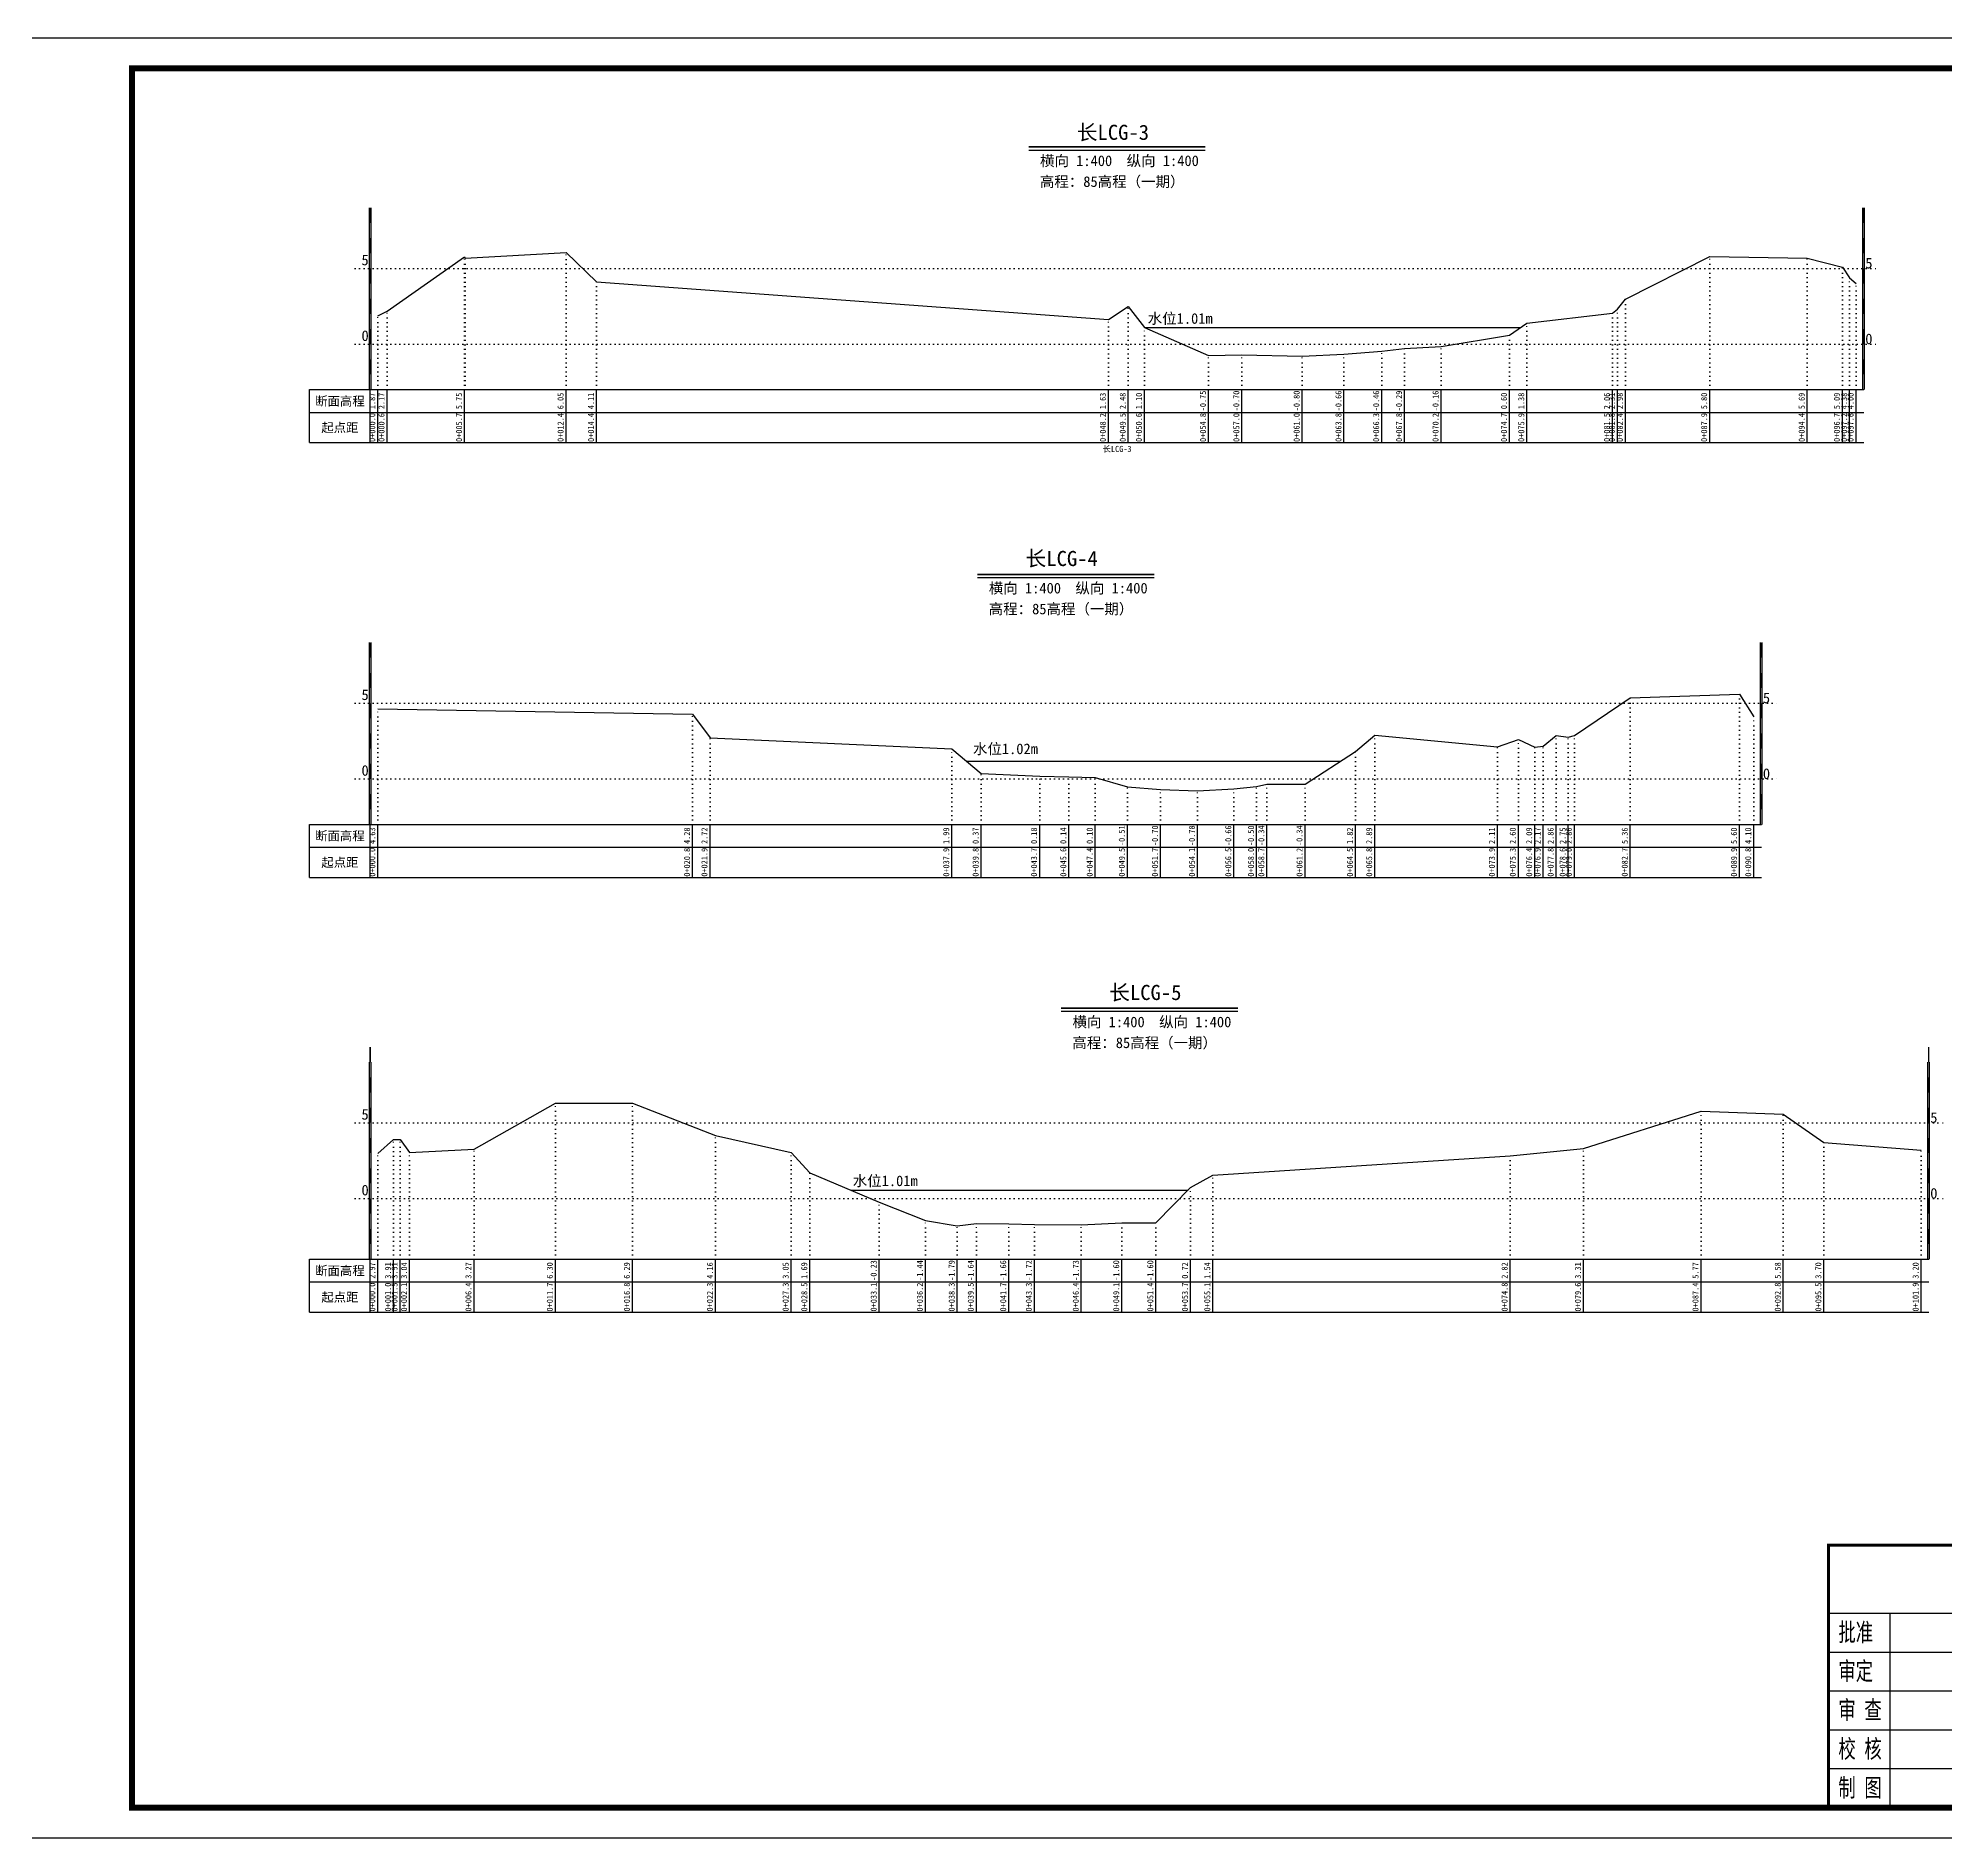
# Model space of a CAD drawing. Header units: millimetres. Extents: x 518574 to 520874, y 3371901 to 3372198.
# Drawn here: x 519053.9 to 519368.7, y 3371900.9 to 3372197.9 of the extents above; entities that cross this region are included whole.
import ezdxf
from ezdxf.enums import TextEntityAlignment as Align

# ---------------------------------------------------------------- set-up
doc = ezdxf.new("R2010")
doc.units = ezdxf.units.MM
doc.header["$LTSCALE"] = 0.4
doc.header["$MEASUREMENT"] = 0
doc.linetypes.add('X4', pattern=[1.6, 0, -1.6])
for name, color, linetype in [('DMX', 1, 'Continuous'), ('TEXT', 7, 'Continuous'), ('zdm1', 5, 'Continuous'), ('ZDMT5', 3, 'Continuous'), ('图框', 7, 'Continuous'), ('断面名称', 5, 'Continuous'), ('比例尺', 3, 'Continuous'), ('水位', 4, 'Continuous')]:
    doc.layers.add(name, color=color, linetype=linetype)
doc.styles.add('HDM', font='fangsong_GB2312.ttf')
doc.styles.add('tk2', font='', dxfattribs={"width": 0.8})
doc.styles.get('tk2').set_extended_font_data('SimSun')

msp = doc.modelspace()

# ---------------------------------------------------------------- linework, layer by layer
at = {"lineweight": 100, "const_width": 0.5}
msp.add_lwpolyline([(519459.36, 3371949.15), (519349.36, 3371949.15), (519349.36, 3371905.87), (519459.36, 3371905.87), (519459.36, 3371949.15)], dxfattribs=at)
at = {"linetype": 'Continuous', "elevation": 0}
msp.add_lwpolyline([(519349.36, 3371937.95), (519349.36, 3371905.87)], dxfattribs=at)
at = {"layer": 'DMX', "linetype": 'Continuous', "flags": 128}
for points in [[(519109.93, 3372152.05), (519111.46, 3372152.81), (519124.26, 3372161.76), (519124.36, 3372161.58), (519141.01, 3372162.51), (519146.03, 3372157.66), (519230.51, 3372151.43), (519233.78, 3372153.56), (519236.46, 3372150.11), (519247.03, 3372145.51), (519252.53, 3372145.63), (519262.48, 3372145.38), (519269.38, 3372145.73), (519275.61, 3372146.23), (519279.38, 3372146.66), (519285.41, 3372146.98), (519296.71, 3372148.86), (519299.56, 3372150.81), (519313.68, 3372152.51), (519313.68, 3372152.51), (519314.51, 3372153.14), (519314.51, 3372153.14), (519315.83, 3372154.81), (519315.83, 3372154.81), (519329.73, 3372161.86), (519345.83, 3372161.59), (519351.63, 3372160.09), (519352.83, 3372158.31), (519353.91, 3372157.36)], [(519109.93, 3372087.19), (519161.88, 3372086.32), (519164.76, 3372082.42), (519204.66, 3372080.59), (519209.51, 3372076.54), (519219.16, 3372076.07), (519223.98, 3372075.97), (519228.33, 3372075.87), (519233.63, 3372074.34), (519239.11, 3372073.87), (519245.21, 3372073.67), (519251.21, 3372073.97), (519254.96, 3372074.37), (519256.66, 3372074.77), (519262.96, 3372074.77), (519271.28, 3372080.17), (519274.46, 3372082.85), (519294.71, 3372080.9), (519298.16, 3372082.12), (519300.86, 3372080.85), (519302.26, 3372081.05), (519304.41, 3372082.77), (519304.41, 3372082.77), (519306.38, 3372082.5), (519307.41, 3372082.77), (519316.63, 3372089.02), (519334.66, 3372089.62), (519337.01, 3372085.87)], [(519109.93, 3372013.79), (519112.53, 3372016.14), (519113.61, 3372016.14), (519115.18, 3372013.96), (519125.81, 3372014.54), (519139.23, 3372022.11), (519151.96, 3372022.09), (519165.66, 3372016.76), (519178.16, 3372013.99), (519181.23, 3372010.59), (519192.68, 3372005.79), (519200.31, 3372002.76), (519205.56, 3372001.89), (519208.71, 3372002.26), (519214.06, 3372002.21), (519218.28, 3372002.07), (519226.03, 3372002.04), (519232.71, 3372002.37), (519238.33, 3372002.37), (519244.06, 3372008.17), (519247.73, 3372010.22), (519296.81, 3372013.42), (519308.91, 3372014.64), (519328.31, 3372020.79), (519341.88, 3372020.32), (519348.58, 3372015.62), (519364.63, 3372014.37)]]:
    msp.add_lwpolyline(points, dxfattribs=at)
at = {"layer": 'TEXT', "color": 0}
for p, q in [((519349.36, 3371937.95, 0), (519459.36, 3371937.95, 0)), ((519359.44, 3371937.95, 0), (519359.44, 3371912.29, 0)), ((519349.36, 3371931.54, 0), (519391.52, 3371931.54, 0)), ((519349.36, 3371925.12, 0), (519391.52, 3371925.12, 0)), ((519349.36, 3371918.7, 0), (519391.52, 3371918.7, 0)), ((519349.36, 3371912.29, 0), (519459.36, 3371912.29, 0)), ((519359.44, 3371912.29, 0), (519359.44, 3371905.87, 0))]:
    msp.add_line(p, q, dxfattribs=at)
at = {"layer": 'zdm1', "linetype": 'Continuous'}
for p, q in [((519108.56, 3372139.87), (519108.56, 3372169.87)), ((519108.81, 3372139.87), (519108.81, 3372169.87)), ((519355.03, 3372139.87), (519355.03, 3372169.87)), ((519355.28, 3372139.87), (519355.28, 3372169.87)), ((519098.68, 3372131.12), (519098.68, 3372139.87)), ((519098.68, 3372139.87), (519109.93, 3372139.87)), ((519108.68, 3372131.12), (519108.68, 3372139.87)), ((519109.93, 3372139.87), (519355.16, 3372139.87)), ((519098.68, 3372136.12), (519355.16, 3372136.12)), ((519098.68, 3372131.12), (519219.13, 3372131.12)), ((519098.68, 3372131.12), (519355.16, 3372131.12)), ((519108.56, 3372068.12), (519108.56, 3372098.12)), ((519108.81, 3372068.12), (519108.81, 3372098.12)), ((519338.13, 3372068.12), (519338.13, 3372098.12)), ((519338.38, 3372068.12), (519338.38, 3372098.12)), ((519098.68, 3372059.37), (519098.68, 3372068.12)), ((519098.68, 3372068.12), (519109.93, 3372068.12)), ((519108.68, 3372059.37), (519108.68, 3372068.12)), ((519109.93, 3372068.12), (519338.26, 3372068.12)), ((519098.68, 3372064.37), (519338.26, 3372064.37)), ((519098.68, 3372059.37), (519338.26, 3372059.37)), ((519108.56, 3371996.37), (519108.56, 3372028.87)), ((519108.81, 3371996.37), (519108.81, 3372028.87)), ((519365.76, 3371996.37), (519365.76, 3372028.87)), ((519366.01, 3371996.37), (519366.01, 3372028.87)), ((519098.68, 3371987.62), (519098.68, 3371996.37)), ((519098.68, 3371996.37), (519109.93, 3371996.37)), ((519108.68, 3371987.62), (519108.68, 3371996.37)), ((519109.93, 3371996.37), (519365.88, 3371996.37)), ((519098.68, 3371992.62), (519365.88, 3371992.62)), ((519098.68, 3371987.62), (519176.86, 3371987.62)), ((519098.68, 3371987.62), (519365.88, 3371987.62))]:
    msp.add_line(p, q, dxfattribs=at)
at = {"layer": 'zdm1', "linetype": 'X4'}
for p, q in [((519106.18, 3372159.87), (519357.66, 3372159.87)), ((519106.18, 3372147.37), (519357.66, 3372147.37)), ((519106.18, 3372088.12), (519340.76, 3372088.12)), ((519106.18, 3372075.62), (519340.76, 3372075.62)), ((519106.18, 3372018.87), (519368.38, 3372018.87)), ((519106.18, 3372006.37), (519368.38, 3372006.37))]:
    msp.add_line(p, q, dxfattribs=at)
at = {"layer": 'zdm1', "linetype": 'Continuous', "flags": 128}
for points in [[(519108.68, 3372167.37, 0.25, 0.25, 0), (519108.68, 3372169.87, 0.25, 0.25, 0)], [(519355.16, 3372167.37, 0.25, 0.25, 0), (519355.16, 3372169.87, 0.25, 0.25, 0)], [(519108.68, 3372162.37, 0.25, 0.25, 0), (519108.68, 3372164.87, 0.25, 0.25, 0)], [(519355.16, 3372162.37, 0.25, 0.25, 0), (519355.16, 3372164.87, 0.25, 0.25, 0)], [(519108.68, 3372157.37, 0.25, 0.25, 0), (519108.68, 3372159.87, 0.25, 0.25, 0)], [(519355.16, 3372157.37, 0.25, 0.25, 0), (519355.16, 3372159.87, 0.25, 0.25, 0)], [(519108.68, 3372152.37, 0.25, 0.25, 0), (519108.68, 3372154.87, 0.25, 0.25, 0)], [(519355.16, 3372152.37, 0.25, 0.25, 0), (519355.16, 3372154.87, 0.25, 0.25, 0)], [(519108.68, 3372147.37, 0.25, 0.25, 0), (519108.68, 3372149.87, 0.25, 0.25, 0)], [(519355.16, 3372147.37, 0.25, 0.25, 0), (519355.16, 3372149.87, 0.25, 0.25, 0)], [(519108.68, 3372142.37, 0.25, 0.25, 0), (519108.68, 3372144.87, 0.25, 0.25, 0)], [(519355.16, 3372142.37, 0.25, 0.25, 0), (519355.16, 3372144.87, 0.25, 0.25, 0)], [(519108.68, 3372095.62, 0.25, 0.25, 0), (519108.68, 3372098.12, 0.25, 0.25, 0)], [(519338.26, 3372095.62, 0.25, 0.25, 0), (519338.26, 3372098.12, 0.25, 0.25, 0)], [(519108.68, 3372090.62, 0.25, 0.25, 0), (519108.68, 3372093.12, 0.25, 0.25, 0)], [(519338.26, 3372090.62, 0.25, 0.25, 0), (519338.26, 3372093.12, 0.25, 0.25, 0)], [(519108.68, 3372085.62, 0.25, 0.25, 0), (519108.68, 3372088.12, 0.25, 0.25, 0)], [(519338.26, 3372085.62, 0.25, 0.25, 0), (519338.26, 3372088.12, 0.25, 0.25, 0)], [(519108.68, 3372080.62, 0.25, 0.25, 0), (519108.68, 3372083.12, 0.25, 0.25, 0)], [(519338.26, 3372080.62, 0.25, 0.25, 0), (519338.26, 3372083.12, 0.25, 0.25, 0)], [(519108.68, 3372075.62, 0.25, 0.25, 0), (519108.68, 3372078.12, 0.25, 0.25, 0)], [(519338.26, 3372075.62, 0.25, 0.25, 0), (519338.26, 3372078.12, 0.25, 0.25, 0)], [(519108.68, 3372070.62, 0.25, 0.25, 0), (519108.68, 3372073.12, 0.25, 0.25, 0)], [(519338.26, 3372070.62, 0.25, 0.25, 0), (519338.26, 3372073.12, 0.25, 0.25, 0)], [(519108.68, 3372028.87, 0.25, 0.25, 0), (519108.68, 3372031.37, 0.25, 0.25, 0)], [(519365.88, 3372028.87, 0.25, 0.25, 0), (519365.88, 3372031.37, 0.25, 0.25, 0)], [(519108.68, 3372023.87, 0.25, 0.25, 0), (519108.68, 3372026.37, 0.25, 0.25, 0)], [(519365.88, 3372023.87, 0.25, 0.25, 0), (519365.88, 3372026.37, 0.25, 0.25, 0)], [(519108.68, 3372018.87, 0.25, 0.25, 0), (519108.68, 3372021.37, 0.25, 0.25, 0)], [(519365.88, 3372018.87, 0.25, 0.25, 0), (519365.88, 3372021.37, 0.25, 0.25, 0)], [(519108.68, 3372013.87, 0.25, 0.25, 0), (519108.68, 3372016.37, 0.25, 0.25, 0)], [(519365.88, 3372013.87, 0.25, 0.25, 0), (519365.88, 3372016.37, 0.25, 0.25, 0)], [(519108.68, 3372008.87, 0.25, 0.25, 0), (519108.68, 3372011.37, 0.25, 0.25, 0)], [(519365.88, 3372008.87, 0.25, 0.25, 0), (519365.88, 3372011.37, 0.25, 0.25, 0)], [(519108.68, 3372003.87, 0.25, 0.25, 0), (519108.68, 3372006.37, 0.25, 0.25, 0)], [(519365.88, 3372003.87, 0.25, 0.25, 0), (519365.88, 3372006.37, 0.25, 0.25, 0)], [(519108.68, 3371998.87, 0.25, 0.25, 0), (519108.68, 3372001.37, 0.25, 0.25, 0)], [(519365.88, 3371998.87, 0.25, 0.25, 0), (519365.88, 3372001.37, 0.25, 0.25, 0)]]:
    msp.add_lwpolyline(points, format="xyseb", dxfattribs=at)
at = {"layer": 'ZDMT5', "linetype": 'X4'}
for p, q in [((519124.26, 3372139.87), (519124.26, 3372161.76)), ((519124.36, 3372139.87), (519124.36, 3372161.58)), ((519141.01, 3372139.87), (519141.01, 3372162.51)), ((519329.73, 3372139.87), (519329.73, 3372161.86)), ((519345.83, 3372139.87), (519345.83, 3372161.59)), ((519351.63, 3372139.87), (519351.63, 3372160.09)), ((519352.83, 3372139.87), (519352.83, 3372158.31)), ((519146.03, 3372139.87), (519146.03, 3372157.66)), ((519353.91, 3372139.87), (519353.91, 3372157.36)), ((519109.93, 3372139.87), (519109.93, 3372152.05)), ((519111.46, 3372139.87), (519111.46, 3372152.81)), ((519233.78, 3372139.87), (519233.78, 3372153.56)), ((519313.68, 3372139.87), (519313.68, 3372152.51)), ((519314.51, 3372139.87), (519314.51, 3372153.14)), ((519315.83, 3372139.87), (519315.83, 3372154.81)), ((519230.51, 3372139.87), (519230.51, 3372151.43)), ((519236.46, 3372139.87), (519236.46, 3372150.11)), ((519296.71, 3372139.87), (519296.71, 3372148.86)), ((519299.56, 3372139.87), (519299.56, 3372150.81)), ((519269.38, 3372139.87), (519269.38, 3372145.73)), ((519275.61, 3372139.87), (519275.61, 3372146.23)), ((519279.38, 3372139.87), (519279.38, 3372146.66)), ((519285.41, 3372139.87), (519285.41, 3372146.98)), ((519247.03, 3372139.87), (519247.03, 3372145.51)), ((519252.53, 3372139.87), (519252.53, 3372145.63)), ((519262.48, 3372139.87), (519262.48, 3372145.38)), ((519316.63, 3372068.12), (519316.63, 3372089.02)), ((519334.66, 3372068.12), (519334.66, 3372089.62)), ((519109.93, 3372068.12), (519109.93, 3372087.19)), ((519161.88, 3372068.12), (519161.88, 3372086.32)), ((519337.01, 3372068.12), (519337.01, 3372085.87)), ((519274.46, 3372068.12), (519274.46, 3372082.85)), ((519304.41, 3372068.12), (519304.41, 3372082.77)), ((519307.41, 3372068.12), (519307.41, 3372082.77)), ((519164.76, 3372068.12), (519164.76, 3372082.42)), ((519204.66, 3372068.12), (519204.66, 3372080.59)), ((519271.28, 3372068.12), (519271.28, 3372080.17)), ((519294.71, 3372068.12), (519294.71, 3372080.9)), ((519298.16, 3372068.12), (519298.16, 3372082.12)), ((519300.86, 3372068.12), (519300.86, 3372080.85)), ((519302.26, 3372068.12), (519302.26, 3372081.05)), ((519306.38, 3372068.12), (519306.38, 3372082.5)), ((519209.51, 3372068.12), (519209.51, 3372076.54)), ((519219.16, 3372068.12), (519219.16, 3372076.07)), ((519223.98, 3372068.12), (519223.98, 3372075.97)), ((519228.33, 3372068.12), (519228.33, 3372075.87)), ((519233.63, 3372068.12), (519233.63, 3372074.34)), ((519239.11, 3372068.12), (519239.11, 3372073.87)), ((519245.21, 3372068.12), (519245.21, 3372073.67)), ((519251.21, 3372068.12), (519251.21, 3372073.97)), ((519254.96, 3372068.12), (519254.96, 3372074.37)), ((519256.66, 3372068.12), (519256.66, 3372074.77)), ((519262.96, 3372068.12), (519262.96, 3372074.77)), ((519139.23, 3371996.37), (519139.23, 3372022.11)), ((519151.96, 3371996.37), (519151.96, 3372022.09)), ((519328.31, 3371996.37), (519328.31, 3372020.79)), ((519341.88, 3371996.37), (519341.88, 3372020.32)), ((519165.66, 3371996.37), (519165.66, 3372016.76)), ((519109.93, 3371996.37), (519109.93, 3372013.79)), ((519112.53, 3371996.37), (519112.53, 3372016.14)), ((519113.61, 3371996.37), (519113.61, 3372016.14)), ((519115.18, 3371996.37), (519115.18, 3372013.96)), ((519125.81, 3371996.37), (519125.81, 3372014.54)), ((519178.16, 3371996.37), (519178.16, 3372013.99)), ((519308.91, 3371996.37), (519308.91, 3372014.64)), ((519348.58, 3371996.37), (519348.58, 3372015.62)), ((519364.63, 3371996.37), (519364.63, 3372014.37)), ((519181.23, 3371996.37), (519181.23, 3372010.59)), ((519296.81, 3371996.37), (519296.81, 3372013.42)), ((519244.06, 3371996.37), (519244.06, 3372008.17)), ((519247.73, 3371996.37), (519247.73, 3372010.22)), ((519192.68, 3371996.37), (519192.68, 3372005.79)), ((519200.31, 3371996.37), (519200.31, 3372002.76)), ((519205.56, 3371996.37), (519205.56, 3372001.89)), ((519208.71, 3371996.37), (519208.71, 3372002.26)), ((519214.06, 3371996.37), (519214.06, 3372002.21)), ((519218.28, 3371996.37), (519218.28, 3372002.07)), ((519226.03, 3371996.37), (519226.03, 3372002.04)), ((519232.71, 3371996.37), (519232.71, 3372002.37)), ((519238.33, 3371996.37), (519238.33, 3372002.37))]:
    msp.add_line(p, q, dxfattribs=at)
at = {"layer": 'ZDMT5', "linetype": 'Continuous'}
for p, q in [((519109.93, 3372131.12), (519109.93, 3372139.87)), ((519111.46, 3372131.12), (519111.46, 3372139.87)), ((519124.26, 3372131.12), (519124.26, 3372139.87)), ((519141.01, 3372131.12), (519141.01, 3372139.87)), ((519146.03, 3372131.12), (519146.03, 3372139.87)), ((519230.51, 3372131.12), (519230.51, 3372139.87)), ((519233.78, 3372131.12), (519233.78, 3372139.87)), ((519236.46, 3372131.12), (519236.46, 3372139.87)), ((519247.03, 3372131.12), (519247.03, 3372139.87)), ((519252.53, 3372131.12), (519252.53, 3372139.87)), ((519262.48, 3372131.12), (519262.48, 3372139.87)), ((519269.38, 3372131.12), (519269.38, 3372139.87)), ((519275.61, 3372131.12), (519275.61, 3372139.87)), ((519279.38, 3372131.12), (519279.38, 3372139.87)), ((519285.41, 3372131.12), (519285.41, 3372139.87)), ((519296.71, 3372131.12), (519296.71, 3372139.87)), ((519299.56, 3372131.12), (519299.56, 3372139.87)), ((519313.68, 3372131.12), (519313.68, 3372139.87)), ((519314.51, 3372131.12), (519314.51, 3372139.87)), ((519315.83, 3372131.12), (519315.83, 3372139.87)), ((519329.73, 3372131.12), (519329.73, 3372139.87)), ((519345.83, 3372131.12), (519345.83, 3372139.87)), ((519351.63, 3372131.12), (519351.63, 3372139.87)), ((519352.83, 3372131.12), (519352.83, 3372139.87)), ((519353.91, 3372131.12), (519353.91, 3372139.87)), ((519109.93, 3372059.37), (519109.93, 3372068.12)), ((519161.88, 3372059.37), (519161.88, 3372068.12)), ((519164.76, 3372059.37), (519164.76, 3372068.12)), ((519204.66, 3372059.37), (519204.66, 3372068.12)), ((519209.51, 3372059.37), (519209.51, 3372068.12)), ((519219.16, 3372059.37), (519219.16, 3372068.12)), ((519223.98, 3372059.37), (519223.98, 3372068.12)), ((519228.33, 3372059.37), (519228.33, 3372068.12)), ((519233.63, 3372059.37), (519233.63, 3372068.12)), ((519239.11, 3372059.37), (519239.11, 3372068.12)), ((519245.21, 3372059.37), (519245.21, 3372068.12)), ((519251.21, 3372059.37), (519251.21, 3372068.12)), ((519254.96, 3372059.37), (519254.96, 3372068.12)), ((519256.66, 3372059.37), (519256.66, 3372068.12)), ((519262.96, 3372059.37), (519262.96, 3372068.12)), ((519271.28, 3372059.37), (519271.28, 3372068.12)), ((519274.46, 3372059.37), (519274.46, 3372068.12)), ((519294.71, 3372059.37), (519294.71, 3372068.12)), ((519298.16, 3372059.37), (519298.16, 3372068.12)), ((519300.86, 3372059.37), (519300.86, 3372068.12)), ((519302.26, 3372059.37), (519302.26, 3372068.12)), ((519304.41, 3372059.37), (519304.41, 3372068.12)), ((519306.38, 3372059.37), (519306.38, 3372068.12)), ((519307.41, 3372059.37), (519307.41, 3372068.12)), ((519316.63, 3372059.37), (519316.63, 3372068.12)), ((519334.66, 3372059.37), (519334.66, 3372068.12)), ((519337.01, 3372059.37), (519337.01, 3372068.12)), ((519109.93, 3371987.62), (519109.93, 3371996.37)), ((519112.53, 3371987.62), (519112.53, 3371996.37)), ((519113.61, 3371987.62), (519113.61, 3371996.37)), ((519115.18, 3371987.62), (519115.18, 3371996.37)), ((519125.81, 3371987.62), (519125.81, 3371996.37)), ((519139.23, 3371987.62), (519139.23, 3371996.37)), ((519151.96, 3371987.62), (519151.96, 3371996.37)), ((519165.66, 3371987.62), (519165.66, 3371996.37)), ((519178.16, 3371987.62), (519178.16, 3371996.37)), ((519181.23, 3371987.62), (519181.23, 3371996.37)), ((519192.68, 3371987.62), (519192.68, 3371996.37)), ((519200.31, 3371987.62), (519200.31, 3371996.37)), ((519205.56, 3371987.62), (519205.56, 3371996.37)), ((519208.71, 3371987.62), (519208.71, 3371996.37)), ((519214.06, 3371987.62), (519214.06, 3371996.37)), ((519218.28, 3371987.62), (519218.28, 3371996.37)), ((519226.03, 3371987.62), (519226.03, 3371996.37)), ((519232.71, 3371987.62), (519232.71, 3371996.37)), ((519238.33, 3371987.62), (519238.33, 3371996.37)), ((519244.06, 3371987.62), (519244.06, 3371996.37)), ((519247.73, 3371987.62), (519247.73, 3371996.37)), ((519296.81, 3371987.62), (519296.81, 3371996.37)), ((519308.91, 3371987.62), (519308.91, 3371996.37)), ((519328.31, 3371987.62), (519328.31, 3371996.37)), ((519341.88, 3371987.62), (519341.88, 3371996.37)), ((519348.58, 3371987.62), (519348.58, 3371996.37)), ((519364.63, 3371987.62), (519364.63, 3371996.37))]:
    msp.add_line(p, q, dxfattribs=at)
at = {"layer": '图框', "flags": 128}
msp.add_lwpolyline([(519044.36, 3371900.87), (519464.36, 3371900.87), (519464.36, 3372197.87), (519044.36, 3372197.87)], close=True, dxfattribs=at)
at = {"layer": '图框', "const_width": 1, "flags": 128}
msp.add_lwpolyline([(519069.36, 3371905.87), (519459.36, 3371905.87), (519459.36, 3372192.87), (519069.36, 3372192.87)], close=True, dxfattribs=at)
at = {"layer": '比例尺', "color": 3, "linetype": 'Continuous', "lineweight": 40}
for p, q in [((519217.36, 3372179.91), (519246.48, 3372179.91)), ((519208.91, 3372109.38), (519238.03, 3372109.38)), ((519222.72, 3372037.79), (519251.84, 3372037.79))]:
    msp.add_line(p, q, dxfattribs=at)
at = {"layer": '比例尺', "color": 3, "linetype": 'Continuous'}
for p, q in [((519217.36, 3372179.41), (519246.48, 3372179.41)), ((519208.91, 3372108.88), (519238.03, 3372108.88)), ((519222.72, 3372037.29), (519251.84, 3372037.29))]:
    msp.add_line(p, q, dxfattribs=at)
at = {"layer": '水位', "color": 6, "linetype": 'Continuous', "flags": 128}
for points in [[(519236.46, 3372150.11), (519298.53, 3372150.11)], [(519207.08, 3372078.57), (519268.81, 3372078.57)], [(519187.99, 3372007.76), (519243.65, 3372007.76)]]:
    msp.add_lwpolyline(points, dxfattribs=at)

# ---------------------------------------------------------------- texts
at = {"layer": 'TEXT', "color": 7, "ltscale": 8, "style": 'tk2', "width": 0.7}
for tag, p, s in [('批准', (519350.97, 3371933.32, 0), '批准'), ('审定', (519350.97, 3371926.91, 0), '审定'), ('审 查', (519350.97, 3371920.49, 0), '审 查'), ('校 核', (519350.97, 3371914.07, 0), '校 核'), ('制 图', (519350.97, 3371907.66, 0), '制 图')]:
    msp.add_attdef(tag, p, s, height=3, dxfattribs=at)
at = {"layer": 'zdm1', "linetype": 'Continuous', "style": 'HDM'}
for s, p in [('5', (519108.43, 3372159.87)), ('0', (519108.43, 3372147.37)), ('5', (519108.43, 3372088.12)), ('0', (519108.43, 3372075.62)), ('5', (519108.43, 3372018.87)), ('0', (519108.43, 3372006.37))]:
    msp.add_text(s, height=1.75, dxfattribs=at).set_placement(p, align=Align.BOTTOM_RIGHT)
for s, p in [('5', (519355.41, 3372159.87)), ('0', (519355.41, 3372147.37)), ('5', (519338.51, 3372088.12)), ('0', (519338.51, 3372075.62)), ('5', (519366.13, 3372018.87)), ('0', (519366.13, 3372006.37))]:
    msp.add_text(s, height=1.75, dxfattribs=at).set_placement(p)
for s, height, p in [('断面高程', 1.5, (519103.68, 3372138)), ('起点距', 1.5, (519103.68, 3372133.62)), ('长LCG-3', 1, (519231.92, 3372130.12)), ('断面高程', 1.5, (519103.68, 3372066.25)), ('起点距', 1.5, (519103.68, 3372061.87)), ('断面高程', 1.5, (519103.68, 3371994.5)), ('起点距', 1.5, (519103.68, 3371990.12))]:
    msp.add_text(s, height=height, dxfattribs=at).set_placement(p, align=Align.MIDDLE)
at = {"layer": 'ZDMT5', "linetype": 'Continuous', "style": 'HDM'}
for s, p in [('-0.75', (519246.91, 3372138)), ('-0.70', (519252.41, 3372138)), ('-0.80', (519262.36, 3372138)), ('-0.66', (519269.26, 3372138)), ('-0.46', (519275.48, 3372138)), ('-0.29', (519279.26, 3372138)), ('-0.16', (519285.28, 3372138)), ('1.87', (519109.81, 3372138)), ('2.17', (519111.33, 3372138)), ('5.75', (519124.13, 3372138)), ('6.05', (519140.88, 3372138)), ('4.11', (519145.91, 3372138)), ('1.63', (519230.38, 3372138)), ('2.48', (519233.66, 3372138)), ('1.10', (519236.33, 3372138)), ('0.60', (519296.58, 3372138)), ('1.38', (519299.43, 3372138)), ('2.06', (519313.56, 3372138)), ('2.31', (519314.38, 3372138)), ('2.98', (519315.71, 3372138)), ('5.80', (519329.61, 3372138)), ('5.69', (519345.71, 3372138)), ('5.09', (519351.51, 3372138)), ('4.38', (519352.71, 3372138)), ('4.00', (519353.78, 3372138)), ('0+000.0', (519109.81, 3372133.62)), ('0+000.6', (519111.33, 3372133.62)), ('0+005.7', (519124.13, 3372133.62)), ('0+012.4', (519140.88, 3372133.62)), ('0+014.4', (519145.91, 3372133.62)), ('0+048.2', (519230.38, 3372133.62)), ('0+049.5', (519233.66, 3372133.62)), ('0+050.6', (519236.33, 3372133.62)), ('0+054.8', (519246.91, 3372133.62)), ('0+057.0', (519252.41, 3372133.62)), ('0+061.0', (519262.36, 3372133.62)), ('0+063.8', (519269.26, 3372133.62)), ('0+066.3', (519275.48, 3372133.62)), ('0+067.8', (519279.26, 3372133.62)), ('0+070.2', (519285.28, 3372133.62)), ('0+074.7', (519296.58, 3372133.62)), ('0+075.9', (519299.43, 3372133.62)), ('0+081.5', (519313.56, 3372133.62)), ('0+081.8', (519314.38, 3372133.62)), ('0+082.4', (519315.71, 3372133.62)), ('0+087.9', (519329.61, 3372133.62)), ('0+094.4', (519345.71, 3372133.62)), ('0+096.7', (519351.51, 3372133.62)), ('0+097.2', (519352.71, 3372133.62)), ('0+097.6', (519353.78, 3372133.62)), ('4.63', (519109.81, 3372066.25)), ('4.28', (519161.76, 3372066.25)), ('2.72', (519164.63, 3372066.25)), ('1.99', (519204.53, 3372066.25)), ('0.37', (519209.38, 3372066.25)), ('0.18', (519219.03, 3372066.25)), ('0.14', (519223.86, 3372066.25)), ('0.10', (519228.21, 3372066.25)), ('-0.51', (519233.51, 3372066.25)), ('-0.70', (519238.98, 3372066.25)), ('-0.78', (519245.08, 3372066.25)), ('-0.66', (519251.08, 3372066.25)), ('-0.50', (519254.83, 3372066.25)), ('-0.34', (519256.53, 3372066.25)), ('-0.34', (519262.83, 3372066.25)), ('1.82', (519271.16, 3372066.25)), ('2.89', (519274.33, 3372066.25)), ('2.11', (519294.58, 3372066.25)), ('2.60', (519298.03, 3372066.25)), ('2.09', (519300.73, 3372066.25)), ('2.17', (519302.13, 3372066.25)), ('2.86', (519304.28, 3372066.25)), ('2.75', (519306.26, 3372066.25)), ('2.86', (519307.28, 3372066.25)), ('5.36', (519316.51, 3372066.25)), ('5.60', (519334.53, 3372066.25)), ('4.10', (519336.88, 3372066.25)), ('0+000.0', (519109.81, 3372061.87)), ('0+020.8', (519161.76, 3372061.87)), ('0+021.9', (519164.63, 3372061.87)), ('0+037.9', (519204.53, 3372061.87)), ('0+039.8', (519209.38, 3372061.87)), ('0+043.7', (519219.03, 3372061.87)), ('0+045.6', (519223.86, 3372061.87)), ('0+047.4', (519228.21, 3372061.87)), ('0+049.5', (519233.51, 3372061.87)), ('0+051.7', (519238.98, 3372061.87)), ('0+054.1', (519245.08, 3372061.87)), ('0+056.5', (519251.08, 3372061.87)), ('0+058.0', (519254.83, 3372061.87)), ('0+058.7', (519256.53, 3372061.87)), ('0+061.2', (519262.83, 3372061.87)), ('0+064.5', (519271.16, 3372061.87)), ('0+065.8', (519274.33, 3372061.87)), ('0+073.9', (519294.58, 3372061.87)), ('0+075.3', (519298.03, 3372061.87)), ('0+076.4', (519300.73, 3372061.87)), ('0+076.9', (519302.13, 3372061.87)), ('0+077.8', (519304.28, 3372061.87)), ('0+078.6', (519306.26, 3372061.87)), ('0+079.0', (519307.28, 3372061.87)), ('0+082.7', (519316.51, 3372061.87)), ('0+089.9', (519334.53, 3372061.87)), ('0+090.8', (519336.88, 3372061.87)), ('2.97', (519109.81, 3371994.5)), ('3.91', (519112.41, 3371994.5)), ('3.91', (519113.48, 3371994.5)), ('3.04', (519115.06, 3371994.5)), ('3.27', (519125.68, 3371994.5)), ('6.30', (519139.11, 3371994.5)), ('6.29', (519151.83, 3371994.5)), ('4.16', (519165.53, 3371994.5)), ('3.05', (519178.03, 3371994.5)), ('1.69', (519181.11, 3371994.5)), ('-0.23', (519192.56, 3371994.5)), ('-1.44', (519200.18, 3371994.5)), ('-1.79', (519205.43, 3371994.5)), ('-1.64', (519208.58, 3371994.5)), ('-1.66', (519213.93, 3371994.5)), ('-1.72', (519218.16, 3371994.5)), ('-1.73', (519225.91, 3371994.5)), ('-1.60', (519232.58, 3371994.5)), ('-1.60', (519238.21, 3371994.5)), ('0.72', (519243.93, 3371994.5)), ('1.54', (519247.61, 3371994.5)), ('2.82', (519296.68, 3371994.5)), ('3.31', (519308.78, 3371994.5)), ('5.77', (519328.18, 3371994.5)), ('5.58', (519341.76, 3371994.5)), ('3.70', (519348.46, 3371994.5)), ('3.20', (519364.51, 3371994.5)), ('0+000.0', (519109.81, 3371990.12)), ('0+001.0', (519112.41, 3371990.12)), ('0+001.5', (519113.48, 3371990.12)), ('0+002.1', (519115.06, 3371990.12)), ('0+006.4', (519125.68, 3371990.12)), ('0+011.7', (519139.11, 3371990.12)), ('0+016.8', (519151.83, 3371990.12)), ('0+022.3', (519165.53, 3371990.12)), ('0+027.3', (519178.03, 3371990.12)), ('0+028.5', (519181.11, 3371990.12)), ('0+033.1', (519192.56, 3371990.12)), ('0+036.2', (519200.18, 3371990.12)), ('0+038.3', (519205.43, 3371990.12)), ('0+039.5', (519208.58, 3371990.12)), ('0+041.7', (519213.93, 3371990.12)), ('0+043.3', (519218.16, 3371990.12)), ('0+046.4', (519225.91, 3371990.12)), ('0+049.1', (519232.58, 3371990.12)), ('0+051.4', (519238.21, 3371990.12)), ('0+053.7', (519243.93, 3371990.12)), ('0+055.1', (519247.61, 3371990.12)), ('0+074.8', (519296.68, 3371990.12)), ('0+079.6', (519308.78, 3371990.12)), ('0+087.4', (519328.18, 3371990.12)), ('0+092.8', (519341.76, 3371990.12)), ('0+095.5', (519348.46, 3371990.12)), ('0+101.9', (519364.51, 3371990.12))]:
    msp.add_text(s, height=1, rotation=90, dxfattribs=at).set_placement(p, align=Align.BOTTOM_CENTER)
at = {"layer": '断面名称', "color": 5, "linetype": 'Continuous', "style": 'HDM'}
for s, p in [('长LCG-3', (519231.25, 3372182.38)), ('长LCG-4', (519222.8, 3372112.05)), ('长LCG-5', (519236.6, 3372040.43))]:
    msp.add_text(s, height=2.5, dxfattribs=at).set_placement(p, align=Align.MIDDLE)
at = {"layer": '比例尺', "color": 3, "linetype": 'Continuous', "style": 'HDM'}
for s, p in [('横向 1:400  纵向 1:400', (519245.43, 3372176.24)), ('高程：85高程（一期）', (519243.06, 3372172.8)), ('横向 1:400  纵向 1:400', (519236.98, 3372105.71)), ('高程：85高程（一期）', (519234.61, 3372102.28)), ('横向 1:400  纵向 1:400', (519250.79, 3372034.12)), ('高程：85高程（一期）', (519248.42, 3372030.68))]:
    msp.add_text(s, height=1.75, dxfattribs=at).set_placement(p, align=Align.BOTTOM_RIGHT)
at = {"layer": '水位', "color": 6, "linetype": 'Continuous', "style": 'HDM'}
for s, p in [('水位1.01m', (519242.35, 3372151.65)), ('水位1.02m', (519213.51, 3372080.63)), ('水位1.01m', (519193.67, 3372009.34))]:
    msp.add_text(s, height=1.75, dxfattribs=at).set_placement(p, align=Align.MIDDLE)

doc.saveas('drawing.dxf')
